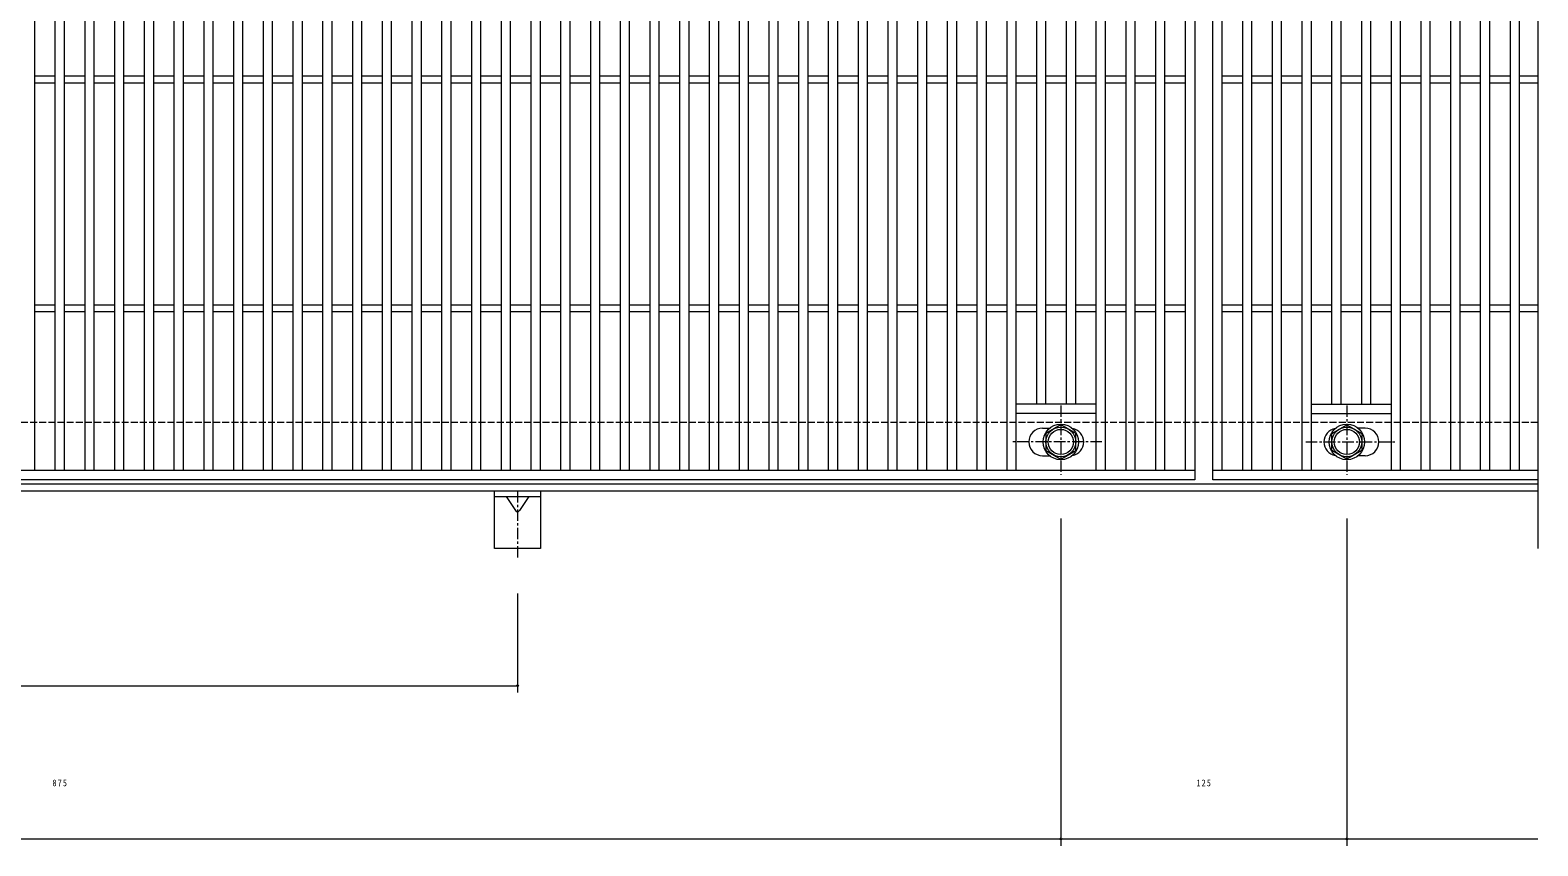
# Model space of a CAD drawing. Units: millimetres on the paper. Extents: x -28453 to 176, y -9817 to 9654.
# Drawn here: x -27653 to -26994, y -5499 to -5143 of the extents above; entities that cross this region are included whole.
import ezdxf

# ---------------------------------------------------------------- set-up
doc = ezdxf.new("R2010")
doc.units = ezdxf.units.MM
doc.header["$PDMODE"] = 32
doc.header["$PDSIZE"] = 0.8
doc.linetypes.add('CHAIN1', pattern=[8, 5, -1, 1, -1])
doc.linetypes.add('DASHED3', pattern=[4, 3, -1])
doc.layers.add('C-5', color=3, linetype='Continuous', lineweight=9)
doc.styles.add('ＭＳ ゴシック', font='')
doc.styles.get('ＭＳ ゴシック').set_extended_font_data('MS Gothic')

msp = doc.modelspace()

# ---------------------------------------------------------------- linework, layer by layer
at = {"layer": 'C-5'}
for p, q in [((-26994.241, -4959.175), (-26994.241, -5369.176)), ((-27651.241, -5335.176), (-27651.241, -4993.175)), ((-27642.241, -5335.176), (-27642.241, -4993.175)), ((-27638.241, -5335.176), (-27638.241, -4993.175)), ((-27629.241, -5335.176), (-27629.241, -4993.175)), ((-27625.241, -5335.176), (-27625.241, -4993.175)), ((-27616.241, -5335.176), (-27616.241, -4993.175)), ((-27612.241, -5335.176), (-27612.241, -4993.175)), ((-27603.241, -5335.176), (-27603.241, -4993.175)), ((-27599.241, -5335.176), (-27599.241, -4993.175)), ((-27590.241, -5335.176), (-27590.241, -4993.175)), ((-27586.241, -5335.176), (-27586.241, -4993.175)), ((-27577.241, -5335.176), (-27577.241, -4993.175)), ((-27573.241, -5335.176), (-27573.241, -4993.175)), ((-27564.241, -5335.176), (-27564.241, -4993.175)), ((-27560.241, -5335.176), (-27560.241, -4993.175)), ((-27551.241, -5335.176), (-27551.241, -4993.175)), ((-27547.241, -5335.176), (-27547.241, -4993.175)), ((-27538.241, -5335.176), (-27538.241, -4993.175)), ((-27534.241, -5335.176), (-27534.241, -4993.175)), ((-27525.241, -5335.176), (-27525.241, -4993.175)), ((-27521.241, -5335.176), (-27521.241, -4993.175)), ((-27512.241, -5335.176), (-27512.241, -4993.175)), ((-27508.241, -5335.176), (-27508.241, -4993.175)), ((-27499.241, -5335.176), (-27499.241, -4993.175)), ((-27495.241, -5335.176), (-27495.241, -4993.175)), ((-27486.241, -5335.176), (-27486.241, -4993.175)), ((-27482.241, -5335.176), (-27482.241, -4993.175)), ((-27473.241, -5335.176), (-27473.241, -4993.175)), ((-27469.241, -5335.176), (-27469.241, -4993.175)), ((-27460.241, -5335.176), (-27460.241, -4993.175)), ((-27456.241, -5335.176), (-27456.241, -4993.175)), ((-27447.241, -5335.176), (-27447.241, -4993.175)), ((-27443.241, -5335.176), (-27443.241, -4993.175)), ((-27434.241, -5335.176), (-27434.241, -4993.175)), ((-27430.241, -5335.176), (-27430.241, -4993.175)), ((-27421.241, -5335.176), (-27421.241, -4993.175)), ((-27417.241, -5335.176), (-27417.241, -4993.175)), ((-27408.241, -5335.176), (-27408.241, -4993.175)), ((-27404.241, -5335.176), (-27404.241, -4993.175)), ((-27395.241, -5335.176), (-27395.241, -4993.175)), ((-27391.242, -5335.176), (-27391.242, -4993.175)), ((-27382.241, -5335.176), (-27382.241, -4993.175)), ((-27378.241, -5335.176), (-27378.241, -4993.175)), ((-27369.241, -5335.176), (-27369.241, -4993.175)), ((-27365.241, -5335.176), (-27365.241, -4993.175)), ((-27356.241, -5335.176), (-27356.241, -4993.175)), ((-27352.241, -5335.176), (-27352.241, -4993.175)), ((-27343.241, -5335.176), (-27343.241, -4993.175)), ((-27339.241, -5335.176), (-27339.241, -4993.175)), ((-27330.241, -5335.176), (-27330.241, -4993.175)), ((-27326.241, -5335.176), (-27326.241, -4993.175)), ((-27317.241, -5335.176), (-27317.241, -4993.175)), ((-27313.241, -5335.176), (-27313.241, -4993.175)), ((-27304.241, -5335.176), (-27304.241, -4993.175)), ((-27300.241, -5335.176), (-27300.241, -4993.175)), ((-27291.241, -5335.176), (-27291.241, -4993.175)), ((-27287.242, -5335.176), (-27287.242, -4993.175)), ((-27278.241, -5335.176), (-27278.241, -4993.175)), ((-27274.241, -5335.176), (-27274.241, -4993.175)), ((-27265.241, -5335.176), (-27265.241, -4993.175)), ((-27261.241, -5335.176), (-27261.241, -4993.175)), ((-27252.241, -5335.176), (-27252.241, -4993.175)), ((-27248.241, -5335.176), (-27248.241, -4993.175)), ((-27239.241, -5335.176), (-27239.241, -4993.175)), ((-27235.241, -5335.176), (-27235.241, -4993.175)), ((-27226.242, -5335.176), (-27226.242, -4993.175)), ((-27222.241, -5335.176), (-27222.241, -4993.175)), ((-27187.241, -5335.176), (-27187.241, -4993.175)), ((-27183.242, -5335.176), (-27183.242, -4993.175)), ((-27174.242, -5335.176), (-27174.242, -4993.175)), ((-27170.242, -5335.176), (-27170.242, -4993.175)), ((-27161.242, -5335.176), (-27161.242, -4993.175)), ((-27157.241, -5335.176), (-27157.241, -4993.175)), ((-27148.24, -5335.176), (-27148.24, -4993.175)), ((-27144.241, -4989.175), (-27144.241, -5339.176)), ((-27136.241, -5339.176), (-27136.241, -4989.175)), ((-27132.241, -5335.176), (-27132.241, -4993.175)), ((-27123.24, -5335.176), (-27123.24, -4993.175)), ((-27119.241, -5335.176), (-27119.241, -4993.175)), ((-27110.241, -5335.176), (-27110.241, -4993.175)), ((-27106.241, -5335.176), (-27106.241, -4993.175)), ((-27097.241, -5335.176), (-27097.241, -4993.175)), ((-27093.241, -5335.176), (-27093.241, -4993.175)), ((-27058.241, -5335.176), (-27058.241, -4993.175)), ((-27054.24, -5335.176), (-27054.24, -4993.175)), ((-27045.241, -5335.176), (-27045.241, -4993.175)), ((-27041.24, -5335.176), (-27041.24, -4993.175)), ((-27032.241, -5335.176), (-27032.241, -4993.175)), ((-27028.241, -5335.176), (-27028.241, -4993.175)), ((-27019.241, -5335.176), (-27019.241, -4993.175)), ((-27015.241, -5335.176), (-27015.241, -4993.175)), ((-27006.241, -5335.176), (-27006.241, -4993.175)), ((-27002.241, -5335.176), (-27002.241, -4993.175)), ((-27213.242, -5306.176), (-27213.242, -5022.175)), ((-27209.241, -5306.176), (-27209.241, -5022.175)), ((-27200.241, -5306.176), (-27200.241, -5022.175)), ((-27196.241, -5306.176), (-27196.241, -5022.175)), ((-27084.241, -5306.176), (-27084.241, -5022.175)), ((-27080.241, -5306.176), (-27080.241, -5022.175)), ((-27071.241, -5306.176), (-27071.241, -5022.175)), ((-27067.241, -5306.176), (-27067.241, -5022.175)), ((-27651.241, -5162.676), (-27642.241, -5162.676)), ((-27651.241, -5165.675), (-27642.241, -5165.675)), ((-27638.241, -5162.676), (-27629.241, -5162.676)), ((-27638.241, -5165.675), (-27629.241, -5165.675)), ((-27625.241, -5162.676), (-27616.241, -5162.676)), ((-27625.241, -5165.675), (-27616.241, -5165.675)), ((-27612.241, -5162.676), (-27603.241, -5162.676)), ((-27612.241, -5165.675), (-27603.241, -5165.675)), ((-27599.241, -5162.676), (-27590.241, -5162.676)), ((-27599.241, -5165.675), (-27590.241, -5165.675)), ((-27586.241, -5162.676), (-27577.241, -5162.676)), ((-27586.241, -5165.675), (-27577.241, -5165.675)), ((-27573.241, -5162.676), (-27564.241, -5162.676)), ((-27573.241, -5165.675), (-27564.241, -5165.675)), ((-27560.241, -5162.676), (-27551.241, -5162.676)), ((-27560.241, -5165.675), (-27551.241, -5165.675)), ((-27547.241, -5162.676), (-27538.241, -5162.676)), ((-27547.241, -5165.675), (-27538.241, -5165.675)), ((-27534.241, -5162.676), (-27525.241, -5162.676)), ((-27534.241, -5165.675), (-27525.241, -5165.675)), ((-27521.241, -5162.676), (-27512.241, -5162.676)), ((-27521.241, -5165.675), (-27512.241, -5165.675)), ((-27508.241, -5162.676), (-27499.241, -5162.676)), ((-27508.241, -5165.675), (-27499.241, -5165.675)), ((-27495.241, -5162.676), (-27486.241, -5162.676)), ((-27495.241, -5165.675), (-27486.241, -5165.675)), ((-27482.241, -5162.676), (-27473.241, -5162.676)), ((-27482.241, -5165.675), (-27473.241, -5165.675)), ((-27469.241, -5162.676), (-27460.241, -5162.676)), ((-27469.241, -5165.675), (-27460.241, -5165.675)), ((-27456.241, -5162.676), (-27447.241, -5162.676)), ((-27456.241, -5165.675), (-27447.241, -5165.675)), ((-27443.241, -5162.676), (-27434.241, -5162.676)), ((-27443.241, -5165.675), (-27434.241, -5165.675)), ((-27430.241, -5162.676), (-27421.241, -5162.676)), ((-27430.241, -5165.675), (-27421.241, -5165.675)), ((-27417.241, -5162.676), (-27408.241, -5162.676)), ((-27417.241, -5165.675), (-27408.241, -5165.675)), ((-27404.241, -5162.676), (-27395.241, -5162.676)), ((-27404.241, -5165.675), (-27395.241, -5165.675)), ((-27391.242, -5162.676), (-27382.241, -5162.676)), ((-27391.242, -5165.675), (-27382.241, -5165.675)), ((-27378.241, -5162.676), (-27369.241, -5162.676)), ((-27378.241, -5165.675), (-27369.241, -5165.675)), ((-27365.241, -5162.676), (-27356.241, -5162.676)), ((-27365.241, -5165.675), (-27356.241, -5165.675)), ((-27352.241, -5162.676), (-27343.241, -5162.676)), ((-27352.241, -5165.675), (-27343.241, -5165.675)), ((-27339.241, -5162.676), (-27330.241, -5162.676)), ((-27339.241, -5165.675), (-27330.241, -5165.675)), ((-27326.241, -5162.676), (-27317.241, -5162.676)), ((-27326.241, -5165.675), (-27317.241, -5165.675)), ((-27313.241, -5162.676), (-27304.241, -5162.676)), ((-27313.241, -5165.675), (-27304.241, -5165.675)), ((-27300.241, -5162.676), (-27291.241, -5162.676)), ((-27300.241, -5165.675), (-27291.241, -5165.675)), ((-27287.242, -5162.676), (-27278.241, -5162.676)), ((-27287.242, -5165.675), (-27278.241, -5165.675)), ((-27274.241, -5162.676), (-27265.241, -5162.676)), ((-27274.241, -5165.675), (-27265.241, -5165.675)), ((-27261.241, -5162.676), (-27252.241, -5162.676)), ((-27261.241, -5165.675), (-27252.241, -5165.675)), ((-27248.241, -5162.676), (-27239.241, -5162.676)), ((-27248.241, -5165.675), (-27239.241, -5165.675)), ((-27235.241, -5162.676), (-27226.242, -5162.676)), ((-27235.241, -5165.675), (-27226.242, -5165.675)), ((-27222.241, -5162.676), (-27213.242, -5162.676)), ((-27222.241, -5165.675), (-27213.242, -5165.675)), ((-27209.241, -5162.676), (-27200.241, -5162.676)), ((-27209.241, -5165.675), (-27200.241, -5165.675)), ((-27196.241, -5162.676), (-27187.241, -5162.676)), ((-27196.241, -5165.675), (-27187.241, -5165.675)), ((-27183.242, -5162.676), (-27174.242, -5162.676)), ((-27183.242, -5165.675), (-27174.242, -5165.675)), ((-27170.242, -5162.676), (-27161.242, -5162.676)), ((-27170.242, -5165.675), (-27161.242, -5165.675)), ((-27157.241, -5162.676), (-27148.241, -5162.676)), ((-27157.241, -5165.675), (-27148.241, -5165.675)), ((-27132.241, -5162.676), (-27123.24, -5162.676)), ((-27132.241, -5165.675), (-27123.24, -5165.675)), ((-27119.241, -5162.676), (-27110.241, -5162.676)), ((-27119.241, -5165.675), (-27110.241, -5165.675)), ((-27106.241, -5162.676), (-27097.241, -5162.676)), ((-27106.241, -5165.675), (-27097.241, -5165.675)), ((-27093.241, -5162.676), (-27084.241, -5162.676)), ((-27093.241, -5165.675), (-27084.241, -5165.675)), ((-27080.241, -5162.676), (-27071.241, -5162.676)), ((-27080.241, -5165.675), (-27071.241, -5165.675)), ((-27067.241, -5162.676), (-27058.241, -5162.676)), ((-27067.241, -5165.675), (-27058.241, -5165.675)), ((-27054.24, -5162.676), (-27045.241, -5162.676)), ((-27054.24, -5165.675), (-27045.241, -5165.675)), ((-27041.24, -5162.676), (-27032.241, -5162.676)), ((-27041.24, -5165.675), (-27032.241, -5165.675)), ((-27028.241, -5162.676), (-27019.241, -5162.676)), ((-27028.241, -5165.675), (-27019.241, -5165.675)), ((-27015.241, -5162.676), (-27006.241, -5162.676)), ((-27015.241, -5165.675), (-27006.241, -5165.675)), ((-27002.241, -5162.676), (-26994.241, -5162.676)), ((-27002.241, -5165.675), (-26994.241, -5165.675)), ((-27651.241, -5262.676), (-27642.241, -5262.676)), ((-27638.241, -5262.676), (-27629.241, -5262.676)), ((-27625.241, -5262.676), (-27616.241, -5262.676)), ((-27612.241, -5262.676), (-27603.241, -5262.676)), ((-27599.241, -5262.676), (-27590.241, -5262.676)), ((-27586.241, -5262.676), (-27577.241, -5262.676)), ((-27573.241, -5262.676), (-27564.241, -5262.676)), ((-27560.241, -5262.676), (-27551.241, -5262.676)), ((-27547.241, -5262.676), (-27538.241, -5262.676)), ((-27534.241, -5262.676), (-27525.241, -5262.676)), ((-27521.241, -5262.676), (-27512.241, -5262.676)), ((-27508.241, -5262.676), (-27499.241, -5262.676)), ((-27495.241, -5262.676), (-27486.241, -5262.676)), ((-27482.241, -5262.676), (-27473.241, -5262.676)), ((-27469.241, -5262.676), (-27460.241, -5262.676)), ((-27456.241, -5262.676), (-27447.241, -5262.676)), ((-27443.241, -5262.676), (-27434.241, -5262.676)), ((-27430.241, -5262.676), (-27421.241, -5262.676)), ((-27417.241, -5262.676), (-27408.241, -5262.676)), ((-27404.241, -5262.676), (-27395.241, -5262.676)), ((-27391.242, -5262.676), (-27382.241, -5262.676)), ((-27378.241, -5262.676), (-27369.241, -5262.676)), ((-27365.241, -5262.676), (-27356.241, -5262.676)), ((-27352.241, -5262.676), (-27343.241, -5262.676)), ((-27339.241, -5262.676), (-27330.241, -5262.676)), ((-27326.241, -5262.676), (-27317.241, -5262.676)), ((-27313.241, -5262.676), (-27304.241, -5262.676)), ((-27300.241, -5262.676), (-27291.241, -5262.676)), ((-27287.242, -5262.676), (-27278.241, -5262.676)), ((-27274.241, -5262.676), (-27265.241, -5262.676)), ((-27261.241, -5262.676), (-27252.241, -5262.676)), ((-27248.241, -5262.676), (-27239.241, -5262.676)), ((-27235.241, -5262.676), (-27226.242, -5262.676)), ((-27222.241, -5262.676), (-27213.242, -5262.676)), ((-27209.241, -5262.676), (-27200.241, -5262.676)), ((-27196.241, -5262.676), (-27187.241, -5262.676)), ((-27183.242, -5262.676), (-27174.242, -5262.676)), ((-27170.242, -5262.676), (-27161.242, -5262.676)), ((-27157.241, -5262.676), (-27148.241, -5262.676)), ((-27132.241, -5262.676), (-27123.24, -5262.676)), ((-27119.241, -5262.676), (-27110.241, -5262.676)), ((-27106.241, -5262.676), (-27097.241, -5262.676)), ((-27093.241, -5262.676), (-27084.241, -5262.676)), ((-27080.241, -5262.676), (-27071.241, -5262.676)), ((-27067.241, -5262.676), (-27058.241, -5262.676)), ((-27054.24, -5262.676), (-27045.241, -5262.676)), ((-27041.24, -5262.676), (-27032.241, -5262.676)), ((-27028.241, -5262.676), (-27019.241, -5262.676)), ((-27015.241, -5262.676), (-27006.241, -5262.676)), ((-27002.241, -5262.676), (-26994.241, -5262.676)), ((-27651.241, -5265.675), (-27642.241, -5265.675)), ((-27638.241, -5265.675), (-27629.241, -5265.675)), ((-27625.241, -5265.675), (-27616.241, -5265.675)), ((-27612.241, -5265.675), (-27603.241, -5265.675)), ((-27599.241, -5265.675), (-27590.241, -5265.675)), ((-27586.241, -5265.675), (-27577.241, -5265.675)), ((-27573.241, -5265.675), (-27564.241, -5265.675)), ((-27560.241, -5265.675), (-27551.241, -5265.675)), ((-27547.241, -5265.675), (-27538.241, -5265.675)), ((-27534.241, -5265.675), (-27525.241, -5265.675)), ((-27521.241, -5265.675), (-27512.241, -5265.675)), ((-27508.241, -5265.675), (-27499.241, -5265.675)), ((-27495.241, -5265.675), (-27486.241, -5265.675)), ((-27482.241, -5265.675), (-27473.241, -5265.675)), ((-27469.241, -5265.675), (-27460.241, -5265.675)), ((-27456.241, -5265.675), (-27447.241, -5265.675)), ((-27443.241, -5265.675), (-27434.241, -5265.675)), ((-27430.241, -5265.675), (-27421.241, -5265.675)), ((-27417.241, -5265.675), (-27408.241, -5265.675)), ((-27404.241, -5265.675), (-27395.241, -5265.675)), ((-27391.242, -5265.675), (-27382.241, -5265.675)), ((-27378.241, -5265.675), (-27369.241, -5265.675)), ((-27365.241, -5265.675), (-27356.241, -5265.675)), ((-27352.241, -5265.675), (-27343.241, -5265.675)), ((-27339.241, -5265.675), (-27330.241, -5265.675)), ((-27326.241, -5265.675), (-27317.241, -5265.675)), ((-27313.241, -5265.675), (-27304.241, -5265.675)), ((-27300.241, -5265.675), (-27291.241, -5265.675)), ((-27287.242, -5265.675), (-27278.241, -5265.675)), ((-27274.241, -5265.675), (-27265.241, -5265.675)), ((-27261.241, -5265.675), (-27252.241, -5265.675)), ((-27248.241, -5265.675), (-27239.241, -5265.675)), ((-27235.241, -5265.675), (-27226.242, -5265.675)), ((-27222.241, -5265.675), (-27213.242, -5265.675)), ((-27209.241, -5265.675), (-27200.241, -5265.675)), ((-27196.241, -5265.675), (-27187.241, -5265.675)), ((-27183.242, -5265.675), (-27174.242, -5265.675)), ((-27170.242, -5265.675), (-27161.242, -5265.675)), ((-27157.241, -5265.675), (-27148.241, -5265.675)), ((-27132.241, -5265.675), (-27123.24, -5265.675)), ((-27119.241, -5265.675), (-27110.241, -5265.675)), ((-27106.241, -5265.675), (-27097.241, -5265.675)), ((-27093.241, -5265.675), (-27084.241, -5265.675)), ((-27080.241, -5265.675), (-27071.241, -5265.675)), ((-27067.241, -5265.675), (-27058.241, -5265.675)), ((-27054.24, -5265.675), (-27045.241, -5265.675)), ((-27041.24, -5265.675), (-27032.241, -5265.675)), ((-27028.241, -5265.675), (-27019.241, -5265.675)), ((-27015.241, -5265.675), (-27006.241, -5265.675)), ((-27002.241, -5265.675), (-26994.241, -5265.675)), ((-27187.241, -5306.176), (-27222.241, -5306.176)), ((-27187.241, -5310.176), (-27222.241, -5310.176)), ((-27093.241, -5306.176), (-27058.241, -5306.176)), ((-27093.241, -5310.176), (-27058.241, -5310.176)), ((-27210.741, -5316.676), (-27207.647, -5316.676)), ((-27069.741, -5316.676), (-27072.835, -5316.676)), ((-27210.741, -5328.676), (-27207.647, -5328.676)), ((-27069.741, -5328.676), (-27072.835, -5328.676)), ((-27144.241, -5335.176), (-28136.241, -5335.176)), ((-26994.241, -5335.176), (-27136.241, -5335.176)), ((-27144.241, -5339.176), (-28136.241, -5339.176)), ((-27450.241, -5369.177), (-27450.241, -5344.176)), ((-26994.241, -5339.176), (-27136.241, -5339.176)), ((-27450.241, -5346.476), (-27430.241, -5346.476)), ((-27445.241, -5346.476), (-27441.117, -5352.673)), ((-27435.241, -5346.476), (-27439.365, -5352.673))]:
    msp.add_line(p, q, dxfattribs=at)
at = {"layer": 'C-5', "color": 4, "linetype": 'CHAIN1'}
for p, q in [((-27202.741, -5306.703), (-27202.741, -5337.059)), ((-27077.74, -5306.703), (-27077.74, -5337.059)), ((-27184.771, -5322.676), (-27224.462, -5322.676)), ((-27095.711, -5322.676), (-27056.02, -5322.676))]:
    msp.add_line(p, q, dxfattribs=at)
at = {"layer": 'C-5', "color": 2, "linetype": 'DASHED3'}
msp.add_line((-26994.241, -5314.175), (-28286.241, -5314.176), dxfattribs=at)
at = {"layer": 'C-5', "color": 2}
for p, q in [((-26994.241, -5341.175), (-28286.241, -5341.176)), ((-26994.241, -5344.175), (-28286.241, -5344.176))]:
    msp.add_line(p, q, dxfattribs=at)
at = {"layer": 'C-5', "linetype": 'CHAIN1'}
msp.add_line((-27440.241, -5344.176), (-27440.241, -5373.896), dxfattribs=at)
at = {"layer": 'C-5', "color": 7}
for p, q in [((-27202.74, -5356.176), (-27202.74, -5499.175)), ((-27077.74, -5356.176), (-27077.74, -5499.175)), ((-27440.241, -5388.895), (-27440.241, -5432.177)), ((-28040.241, -5429.177), (-27440.241, -5429.177)), ((-28286.241, -5496.175), (-26994.241, -5496.175))]:
    msp.add_line(p, q, dxfattribs=at)
at = {"layer": 'C-5', "color": 4}
for points in [[(-27209.241, -5318.923), (-27209.241, -5326.429), (-27202.741, -5330.181), (-27196.241, -5326.429), (-27196.241, -5318.923), (-27202.741, -5315.171)], [(-27071.241, -5318.923), (-27071.241, -5326.429), (-27077.74, -5330.181), (-27084.241, -5326.429), (-27084.241, -5318.923), (-27077.74, -5315.171)]]:
    msp.add_lwpolyline(points, close=True, dxfattribs=at)
at = {"layer": 'C-5'}
msp.add_lwpolyline([(-27430.241, -5344.176), (-27430.241, -5369.177), (-27450.241, -5369.177)], dxfattribs=at)
at = {"layer": 'C-5', "color": 4}
for centre, radius in [((-27202.741, -5322.676), 7.75), ((-27202.741, -5322.676), 6.5), ((-27202.741, -5322.676), 5.5), ((-27077.74, -5322.676), 7.75), ((-27077.74, -5322.676), 6.5), ((-27077.74, -5322.676), 5.5)]:
    msp.add_circle(centre, radius, dxfattribs=at)
at = {"layer": 'C-5'}
for centre, radius, start, end in [((-27210.741, -5322.677), 6, 90, 270), ((-27198.741, -5322.677), 6, 279.65756, 80.32845), ((-27081.741, -5322.677), 6, 99.67155, 260.34244), ((-27069.741, -5322.677), 6, 270, 90), ((-27440.241, -5352.19), 1, 208.86209, 331.13791)]:
    msp.add_arc(centre, radius, start, end, dxfattribs=at)
at = {"layer": 'C-5', "color": 7}
for p in [(-27440.241, -5429.177), (-27202.74, -5496.175), (-27077.74, -5496.175)]:
    msp.add_point(p, dxfattribs=at)

# ---------------------------------------------------------------- texts
at = {"layer": 'C-5', "color": 2, "char_height": 2.933, "attachment_point": 7, "style": 'ＭＳ ゴシック'}
for s, insert in [('\\T1.27;\\W0.9;875', (-27643.491, -5473.176)), ('\\T1.27;\\W0.9;125', (-27143.49, -5473.176))]:
    msp.add_mtext(s, dxfattribs=dict(at, insert=insert))

doc.saveas('drawing.dxf')
